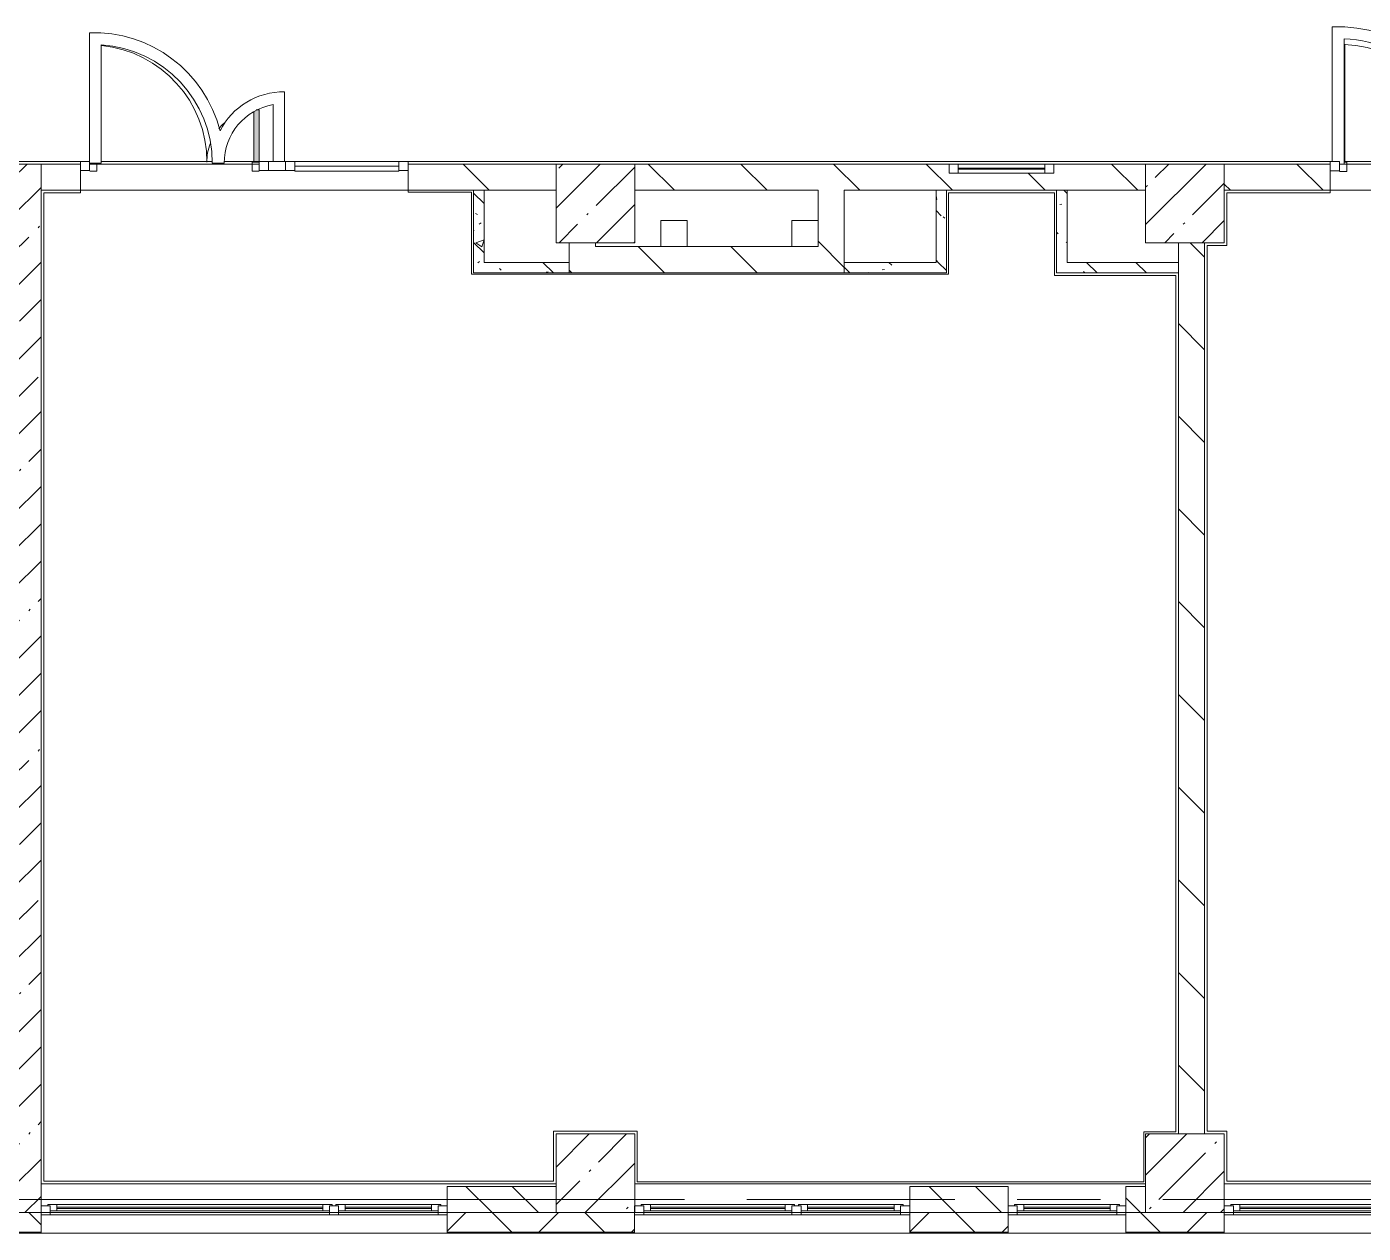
# Model space of a CAD drawing. Header units: millimetres. Extents: x 81382 to 274816, y -8553 to 29000.
# Drawn here: x 151426 to 161627, y -258 to 8948 of the extents above; entities that cross this region are included whole.
import ezdxf

# ---------------------------------------------------------------- set-up
doc = ezdxf.new("R2010")
doc.units = ezdxf.units.MM
doc.linetypes.add('Осевая', pattern=[3175, 635, -476.25, 1587.5, -476.25])
for name, color, linetype, lineweight, true_color in [('A-DETL-GENF-3', 7, 'Continuous', 5, 0xaaaaaa), ('A-DOOR-5', 7, 'Continuous', 5, 0xe2e2e2), ('A-DOOR-6', 7, 'Continuous', 5, 0xaaaaaa), ('A-FLOR-2', 7, 'Continuous', 5, 0xaaaaaa), ('I-WALL-4', 7, 'Continuous', 5, 0x787878)]:
    doc.layers.add(name, color=color, linetype=linetype, lineweight=lineweight, true_color=true_color)
for name, color, linetype, lineweight in [('A-GLAZ-3', 7, 'Continuous', 5), ('A-GLAZ-CURT-2', 7, 'Continuous', 5), ('A-GLAZ-CWMG-2', 7, 'Continuous', 5), ('A-WALL', 7, 'Continuous', 9), ('A-WALL-2', 7, 'Continuous', 5), ('I-WALL-2', 7, 'Continuous', 5), ('S-COLS-1', 7, 'Continuous', 5), ('Оси', 7, 'Continuous', 9), ('Оси-2', 7, 'Осевая', 9)]:
    doc.layers.add(name, color=color, linetype=linetype, lineweight=lineweight)
pattern_1 = [(135, (147806.5, 0), (-353.553, -353.553), [])]
pattern_2 = [(45, (147806.5, 0), (-285.123, 285.123), []), (45, (148091.6, 0), (-285.123, 285.123), [504.031, -100.806, 16.764, -84.042])]
pattern_3 = [(135, (147806.5, 0), (-377.17, -377.17), [533.4, -88.9, 17.78, -88.9]), (135, (147806.5, 376.94), (-377.17, -377.17), []), (50, (147806.5, 0), (637.645, -55.787), [66.675, -733.425]), (355, (147806.5, 0), (-123.35, 668.7), [53.34, -586.74]), (100.451, (147859.6, -4.65), (514.3, 612.908), [56.665, -623.315]), (46.184, (147806.5, 177.8), (948.776, -147.15), [100.01, -1100.14]), (96.636, (147885.6, 165.5), (830.91, 865.997), [85, -934.97]), (351.184, (147806.5, 177.8), (830.92, 865.99), [80.01, -880.11]), (21, (147895.4, 133.35), (530.65, -357.928), [66.675, -733.425]), (326, (147895.4, 133.35), (216.308, 644.658), [53.34, -586.74]), (71.451, (147939.6, 103.5), (746.96, 286.724), [56.665, -623.315]), (37.5, (147806.5, 0), (10.8105, 295.9426), [16.764, -562.864, 16.764, -578.866, -588.962]), (37.5, (147806.5, 0), (10.8105, 295.9426), [-1175.258, 16.764, -572.198]), (7.5, (147806.5, 0), (233.869, 350.632), [16.764, -322.834, 16.764, -549.529, -224.472]), (7.5, (147806.5, 0), (233.869, 350.632), [-905.891, 16.764, -207.708]), (327.5, (147608.24, 0), (474.568, -20.0513), [16.764, -205.486, 16.764, -676.656, -920.115]), (327.5, (147608.24, 0), (474.568, -20.0513), [-915.67, 16.764, -903.351]), (317.5, (147519.34, 0), (518.452, 88.993), [16.764, -272.161, 16.764, -443.738, -653.415]), (317.5, (147519.34, 0), (518.452, 88.993), [-749.427, 16.764, -636.65])]

# ---------------------------------------------------------------- blocks, each defined once
blk = doc.blocks.new('120_Окно_СКБ_2Ст - 120_Окно_СКБ_2Ст 3100х2500 _мал_ створка слева-2_-22446420-3_6_3_птичка')
at = {"layer": 'A-GLAZ-3'}
for p, q in [((-1550, -127), (-1550, -57)), ((-1550, -57), (-1480, -57)), ((1550, -57), (-1550, -57)), ((-1480, -57), (-1480, -127)), ((-720, -87), (-1480, -87)), ((-1480, -87), (-1480, -127)), ((-1430, -137), (-1430, -87)), ((-770, -137), (-770, -87)), ((-720, -127), (-720, -57)), ((-720, -57), (-650, -57)), ((-720, -127), (-720, -87)), ((-650, -57), (-650, -127)), ((1480, -87), (-650, -87)), ((-650, -87), (-650, -127)), ((-600, -137), (-600, -87)), ((1430, -137), (1430, -87)), ((1480, -127), (1480, -57)), ((1480, -57), (1550, -57)), ((1480, -127), (1480, -87)), ((1550, -57), (1550, -127)), ((-1480, -127), (-1550, -127)), ((-1550, -127), (-1500, -127)), ((-1480, -127), (-1500, -127)), ((-1500, -127), (-1500, -137)), ((-1500, -137), (-700, -137)), ((-700, -137), (-1500, -137)), ((-1430, -107), (-770, -107)), ((-770, -117), (-1430, -117)), ((-650, -127), (-720, -127)), ((-700, -127), (-720, -127)), ((-700, -127), (-670, -127)), ((-700, -137), (-700, -127)), ((-650, -127), (-670, -127)), ((-670, -127), (-670, -137)), ((-670, -137), (1500, -137)), ((1500, -137), (-670, -137)), ((-600, -107), (1430, -107)), ((1430, -117), (-600, -117)), ((1550, -127), (1480, -127)), ((1500, -127), (1480, -127)), ((1500, -127), (1550, -127)), ((1500, -137), (1500, -127))]:
    blk.add_line(p, q, dxfattribs=at)
blk = doc.blocks.new('120_Окно_СКБ_2Ст - 120_Окно_СКБ_2Ст 2100х2500 _мал створка СЛЕВА_-22446485-3_6_3_птичка')
at = {"layer": 'A-GLAZ-3'}
for p, q in [((-1050, -127), (-1050, -57)), ((-1050, -57), (-980, -57)), ((1050, -57), (-1050, -57)), ((-980, -57), (-980, -127)), ((-220, -87), (-980, -87)), ((-980, -87), (-980, -127)), ((-930, -137), (-930, -87)), ((-270, -137), (-270, -87)), ((-220, -127), (-220, -57)), ((-220, -57), (-150, -57)), ((-220, -127), (-220, -87)), ((-150, -57), (-150, -127)), ((980, -87), (-150, -87)), ((-150, -87), (-150, -127)), ((-100, -137), (-100, -87)), ((930, -137), (930, -87)), ((980, -127), (980, -57)), ((980, -57), (1050, -57)), ((980, -127), (980, -87)), ((1050, -57), (1050, -127)), ((-980, -127), (-1050, -127)), ((-1050, -127), (-1000, -127)), ((-980, -127), (-1000, -127)), ((-1000, -127), (-1000, -137)), ((-1000, -137), (-200, -137)), ((-200, -137), (-1000, -137)), ((-930, -107), (-270, -107)), ((-270, -117), (-930, -117)), ((-150, -127), (-220, -127)), ((-200, -127), (-220, -127)), ((-200, -127), (-170, -127)), ((-200, -137), (-200, -127)), ((-150, -127), (-170, -127)), ((-170, -127), (-170, -137)), ((-170, -137), (1000, -137)), ((1000, -137), (-170, -137)), ((-100, -107), (930, -107)), ((930, -117), (-100, -117)), ((1050, -127), (980, -127)), ((1000, -127), (980, -127)), ((1000, -127), (1050, -127)), ((1000, -137), (1000, -127))]:
    blk.add_line(p, q, dxfattribs=at)
blk = doc.blocks.new('120_Окно_СКБ_1Ст - 120_Окно_СКБ_1Ст 900х2500_h_-22445987-3_6_3_птичка')
at = {"layer": 'A-GLAZ-3'}
for p, q in [((-450, -127), (-450, -57)), ((-450, -57), (-380, -57)), ((450, -57), (-450, -57)), ((-380, -57), (-380, -127)), ((380, -87), (-380, -87)), ((-380, -87), (-380, -127)), ((-330, -137), (-330, -87)), ((330, -137), (330, -87)), ((380, -127), (380, -57)), ((380, -57), (450, -57)), ((380, -127), (380, -87)), ((450, -57), (450, -127)), ((-380, -127), (-450, -127)), ((-450, -127), (-400, -127)), ((-380, -127), (-400, -127)), ((-400, -127), (-400, -137)), ((-400, -137), (400, -137)), ((400, -137), (-400, -137)), ((-330, -107), (330, -107)), ((330, -117), (-330, -117)), ((450, -127), (380, -127)), ((400, -127), (380, -127)), ((400, -127), (450, -127)), ((400, -137), (400, -127))]:
    blk.add_line(p, q, dxfattribs=at)
blk = doc.blocks.new('120_Окно_СКБ_2Ст - 120_Окно_СКБ_2Ст 2100х2500 _мал створка СЛЕВА_-V35-3_6_3_птичка')
at = {"layer": 'A-GLAZ-3'}
for p, q in [((-1050, -127), (-1050, -57)), ((-1050, -57), (-980, -57)), ((1050, -57), (-1050, -57)), ((-980, -57), (-980, -127)), ((-220, -87), (-980, -87)), ((-980, -87), (-980, -127)), ((-930, -137), (-930, -87)), ((-270, -137), (-270, -87)), ((-220, -127), (-220, -57)), ((-220, -57), (-150, -57)), ((-220, -127), (-220, -87)), ((-150, -57), (-150, -127)), ((980, -87), (-150, -87)), ((-150, -87), (-150, -127)), ((-100, -137), (-100, -87)), ((930, -137), (930, -87)), ((980, -127), (980, -57)), ((980, -57), (1050, -57)), ((980, -127), (980, -87)), ((1050, -57), (1050, -127)), ((-980, -127), (-1050, -127)), ((-1050, -127), (-1000, -127)), ((-980, -127), (-1000, -127)), ((-1000, -127), (-1000, -137)), ((-1000, -137), (-200, -137)), ((-200, -137), (-1000, -137)), ((-930, -107), (-270, -107)), ((-270, -117), (-930, -117)), ((-150, -127), (-220, -127)), ((-200, -127), (-220, -127)), ((-200, -127), (-170, -127)), ((-200, -137), (-200, -127)), ((-150, -127), (-170, -127)), ((-170, -127), (-170, -137)), ((-170, -137), (1000, -137)), ((1000, -137), (-170, -137)), ((-100, -107), (930, -107)), ((930, -117), (-100, -117)), ((1050, -127), (980, -127)), ((1000, -127), (980, -127)), ((1000, -127), (1050, -127)), ((1000, -137), (1000, -127))]:
    blk.add_line(p, q, dxfattribs=at)
blk = doc.blocks.new('BSC_Колонна _Прямоугольная - 600х600-V134-3_6_3_птичка')
at = {"layer": 'S-COLS-1'}
h = blk.add_hatch(dxfattribs=at)
h.set_pattern_fill('FP_116', color=256, style=0, pattern_type=2)
h.set_pattern_definition([(45, (-7960, -7600), (-285.123, 285.123), []), (45, (-7674.88, -7600), (-285.123, 285.123), [504.031, -100.806, 16.764, -84.042])])
h.paths.add_polyline_path([(-300, -300), (300, -300), (300, 300), (-300, 300)])
for p, q in [((300, 300), (-300, 300)), ((-300, 300), (-300, -300)), ((300, -300), (300, 300)), ((-300, -300), (300, -300))]:
    blk.add_line(p, q, dxfattribs=at)
blk = doc.blocks.new('BSC_Колонна _Прямоугольная - 600х600-20441433-3_6_3_птичка')
at = {"layer": 'S-COLS-1'}
h = blk.add_hatch(dxfattribs=at)
h.set_pattern_fill('FP_124', color=256, style=0, pattern_type=2)
h.set_pattern_definition([(45, (-12460, -7600), (-285.123, 285.123), []), (45, (-12174.88, -7600), (-285.123, 285.123), [504.031, -100.806, 16.764, -84.042])])
h.paths.add_polyline_path([(-300, -300), (300, -300), (300, 300), (-300, 300)])
for p, q in [((300, 300), (-300, 300)), ((-300, 300), (-300, -300)), ((300, -300), (300, 300)), ((-300, -300), (300, -300))]:
    blk.add_line(p, q, dxfattribs=at)
blk = doc.blocks.new('Прямоугольный импост - 50 x 70 мм-V171-3_6_3_птичка')
at = {"layer": 'A-GLAZ-CWMG-2'}
for p, q in [((-70, 35), (0, 35)), ((-70, -35), (-70, 35)), ((0, 35), (0, -35)), ((0, -35), (-70, -35))]:
    blk.add_line(p, q, dxfattribs=at)
blk = doc.blocks.new('Дверь_Витражная_остекление_ - ДВН_ДАО_Главный вход_1200 в свету-V172-3_6_3_птичка')
at = {"layer": 'A-DOOR-5'}
blk.add_hatch(color=256, dxfattribs=at).paths.add_polyline_path([(607, 30), (647, 35), (647, 430), (635, 430), (607, 416), (607, 386)])
at = {"layer": 'A-DETL-GENF-3'}
for p, q in [((607, 416), (607, 30)), ((647, 430), (635, 430)), ((647, 35), (647, 430)), ((-592, -40), (-592, 23)), ((592, -40), (592, 30)), ((592, 30), (647, 30)), ((607, 30), (647, 30)), ((-647, -40), (-592, -40)), ((647, -40), (592, -40))]:
    blk.add_line(p, q, dxfattribs=at)
at = {"layer": 'A-DOOR-6'}
blk.add_line((647, 430), (647, 35), dxfattribs=at)
for centre, radius, start, end in [((-647, 30), 895, 360, 84.2645), ((647, 30), 400, 90, 93.429), ((647, 30), 400, 132.2351, 140.3871), ((647, 30), 400, 159.4182, 180)]:
    blk.add_arc(centre, radius, start, end, dxfattribs=at)
blk = doc.blocks.new('Системная панель - Стемалит - 40мм-32257327-3_6_3_птичка')
at = {"layer": 'A-GLAZ-CURT-2'}
for p, q in [((65, 35), (-65, 35)), ((-65, 35), (-65, -35)), ((65, -35), (65, 35)), ((-65, -35), (65, -35))]:
    blk.add_line(p, q, dxfattribs=at)
blk = doc.blocks.new('Прямоугольный импост - 50 x 70 мм-31687886-3_6_3_птичка')
at = {"layer": 'A-GLAZ-CWMG-2'}
for p, q in [((-35, 35), (35, 35)), ((-35, -35), (-35, 35)), ((35, 35), (35, -35)), ((35, -35), (-35, -35))]:
    blk.add_line(p, q, dxfattribs=at)
blk = doc.blocks.new('Прямоугольный импост - 50 x 70 мм-31701779-3_6_3_птичка')
at = {"layer": 'A-GLAZ-CWMG-2'}
for p, q in [((0, 35), (-70, 35)), ((-70, 35), (-70, -35)), ((0, -35), (0, 35)), ((-70, -35), (0, -35))]:
    blk.add_line(p, q, dxfattribs=at)
blk = doc.blocks.new('Системная панель - Стекло - 40мм-V173-3_6_3_птичка')
at = {"layer": 'A-GLAZ-CURT-2'}
for p, q in [((397.5, 0), (-397.5, 0)), ((-397.5, 0), (-397.5, -40)), ((397.5, -40), (397.5, 0)), ((-397.5, -40), (397.5, -40))]:
    blk.add_line(p, q, dxfattribs=at)
blk = doc.blocks.new('Прямоугольный импост - 50 x 70 мм-31702100-3_6_3_птичка')
at = {"layer": 'A-GLAZ-CWMG-2'}
for p, q in [((-35, 35), (35, 35)), ((-35, -35), (-35, 35)), ((35, 35), (35, -35)), ((35, -35), (-35, -35))]:
    blk.add_line(p, q, dxfattribs=at)
blk = doc.blocks.new('Прямоугольный импост - 50 x 70 мм-31720914-3_6_3_птичка')
at = {"layer": 'A-GLAZ-CWMG-2'}
blk.add_line((32940, 7920), (32145, 7920), dxfattribs=at)
blk = doc.blocks.new('Дверь_Витражная_остекление_ - ДВН_ДАО_Главный вход_1200 в свету Д-22 _п_-31928779-3_6_3_птичка')
at = {"layer": 'A-DOOR-5'}
for points in [[(-615, 30), (-610, 30), (-615, 930)], [(610, 384), (650, 388), (650, 430), (610, 430), (610, 388)]]:
    blk.add_hatch(color=256, dxfattribs=at).paths.add_polyline_path(points)
at = {"layer": 'A-DETL-GENF-3'}
for p, q in [((-610, 30), (-610, 930)), ((650, 430), (610, 430)), ((610, 430), (610, 384)), ((650, 387), (650, 430)), ((-595, 30), (-615, 30)), ((-595, -40), (-595, 30)), ((595, -40), (595, 16)), ((-650, -40), (-595, -40)), ((650, -40), (595, -40))]:
    blk.add_line(p, q, dxfattribs=at)
at = {"layer": 'A-DOOR-6'}
blk.add_line((650, 430), (650, 387), dxfattribs=at)
for centre, radius, start, end in [((-650, 30), 900, 360, 87.7416), ((650, 30), 400, 90, 140.1159), ((650, 30), 400, 158.7261, 180)]:
    blk.add_arc(centre, radius, start, end, dxfattribs=at)
blk = doc.blocks.new('120_Окно_СКБ_1Ст - 120_Окно_СКБ_1Ст 400х800 EI30-24230873-3_6_3_птичка')
at = {"layer": 'A-GLAZ-3'}
for p, q in [((-400, 30), (-400, 100)), ((-400, 100), (-330, 100)), ((400, 100), (-400, 100)), ((-330, 30), (-400, 30)), ((-400, 30), (400, 30)), ((-330, 100), (-330, 30)), ((330, 70), (-330, 70)), ((330, 60), (-330, 60)), ((330, 30), (330, 100)), ((330, 100), (400, 100)), ((400, 30), (330, 30)), ((400, 100), (400, 30))]:
    blk.add_line(p, q, dxfattribs=at)

msp = doc.modelspace()

# ---------------------------------------------------------------- hatches: boundary and pattern name
at = {"layer": 'A-WALL-2'}
h = msp.add_hatch(dxfattribs=at)
h.set_pattern_fill('FP_65', color=256, style=0, pattern_type=2)
h.set_pattern_definition([(135, (147806.5, 0), (-176.7767, -176.7767), [])])
h.paths.add_polyline_path([(212966.5, -100), (213216.5, -100), (213216.5, 100), (212966.5, 100)])
h.paths.add_polyline_path([(203316.5, -100), (203316.5, 100), (202566.5, 100), (202566.5, -100)])
h.paths.add_polyline_path([(204716.5, -100), (205616.5, -100), (205616.5, 100), (204716.5, 100), (204716.5, -52.2)])
h.paths.add_polyline_path([(212066.5, -100), (212066.5, 100), (211516.5, 100), (211516.5, -100)])
h.paths.add_polyline_path([(209216.5, -100), (209416.5, -100), (209416.5, 100), (209216.5, 100), (209216.5, 42.9)])
h.paths.add_polyline_path([(190466.5, -100), (190716.5, -100), (190716.5, 100), (190466.5, 100)])
h.paths.add_polyline_path([(195966.5, -100), (195966.5, 100), (195716.5, 100), (195716.5, -100)])
h.paths.add_polyline_path([(198816.5, -100), (198816.5, 100), (198066.5, 100), (198066.5, -100)])
h.paths.add_polyline_path([(200216.5, -100), (200466.5, -100), (200466.5, 100), (200216.5, 100), (200216.5, 33.3)])
h.paths.add_polyline_path([(192116.5, -100), (192116.5, 100), (191216.5, 100), (191216.5, -100)])
h.paths.add_polyline_path([(189566.5, -100), (189566.5, 100), (188946.5, 100), (188946.5, -100)])
h.paths.add_polyline_path([(181540.8, -100), (181676.5, -100), (181676.5, 100), (181416.5, 100), (181416.5, -100)])
h.paths.add_polyline_path([(185796.5, -100), (185796.5, 100), (185229.5, 100), (185229.5, -100)])
h.paths.add_polyline_path([(183776.5, -100), (184329.5, -100), (184329.5, 100), (183776.5, 100)])
h.paths.add_polyline_path([(186346.5, -100), (186346.5, 100), (186296.5, 100), (186296.5, -100)])
h.paths.add_polyline_path([(177616.2, -100), (177789.3, -100), (177789.3, 100), (177616.2, 100), (177616.2, 55.2)])
h.paths.add_polyline_path([(178689.3, -100), (179916.5, -100), (179916.5, 100), (178689.3, 100)])
h.paths.add_polyline_path([(173966.5, -100), (174216.2, -100), (174216.2, 100), (173966.5, 100), (173966.5, -63.8)])
h.paths.add_polyline_path([(173366.5, -100), (173366.5, 100), (172616.5, 100), (172616.5, -100), (173302.9, -100)])
h.paths.add_polyline_path([(170316.5, -100), (170516.5, -100), (170516.5, 100), (170316.5, 100), (170316.5, 63.6)])
h.paths.add_polyline_path([(169716.5, -100), (169716.5, 100), (169416.5, 100), (169416.5, -100)])
h.paths.add_polyline_path([(168516.5, -100), (168516.5, 100), (167166.5, 100), (167166.5, -100), (167810.9, -100)])
h.paths.add_polyline_path([(164316.5, -100), (165066.5, -100), (165064.9, 100), (164316.5, 100)])
h.paths.add_polyline_path([(163416.5, -100), (163416.5, 100), (162666.5, 100), (162666.5, -100), (163234.2, -100)])
h.paths.add_polyline_path([(154636.5, -100), (155466.5, -100), (155466.5, 100), (154636.5, 100)])
h.paths.add_polyline_path([(158916.5, -100), (158916.5, 100), (158166.2, 100), (158166.2, -100)])
h.paths.add_polyline_path([(159816.5, -100), (159966.5, -100), (159966.5, 100), (159816.5, 100)])
h = msp.add_hatch(dxfattribs=at)
h.set_pattern_fill('FP_67', color=256, style=0, pattern_type=2)
h.set_pattern_definition([(45, (147806.5, 0), (-353.5534, 353.5534), []), (135, (147806.5, 0), (-353.5534, -353.5534), [])])
h.paths.add_polyline_path([(203316.5, -250), (203316.5, -100), (202566.5, -100), (202566.5, -250)])
h.paths.add_polyline_path([(204433.6, -250), (204433.6, -100), (204216.5, -100), (204216.5, -250), (204424.2, -250)])
h.paths.add_polyline_path([(191216.5, -250), (192116.5, -250), (192116.5, -100), (190466.5, -100), (190466.5, -250), (190716.5, -250)])
h.paths.add_polyline_path([(188946.5, -250), (189566.5, -250), (189566.5, -100), (188946.5, -100)])
h.paths.add_polyline_path([(195216.5, -250), (195966.5, -250), (195966.5, -100), (195216.5, -100)])
h.paths.add_polyline_path([(200466.5, -250), (200466.5, -100), (199716.5, -100), (199716.5, -250), (199847.5, -250)])
h.paths.add_polyline_path([(198816.5, -250), (198816.5, -100), (198066.5, -100), (198066.5, -250)])
h.paths.add_polyline_path([(184286.8, -250), (184329.5, -250), (184329.5, -100), (183776.5, -100), (183776.5, -250)])
h.paths.add_polyline_path([(185229.5, -250), (186846.5, -250), (186846.5, -100), (185229.5, -100)])
h.paths.add_polyline_path([(181540.8, -250), (181676.5, -250), (181676.5, -100), (180816.5, -100), (180816.5, -250), (181083.2, -250)])
h.paths.add_polyline_path([(178689.3, -250), (179916.5, -250), (179916.5, -100), (178689.3, -100)])
h.paths.add_polyline_path([(177616.2, -250), (177789.3, -250), (177789.3, -100), (177016.2, -100), (177016.2, -250)])
h.paths.add_polyline_path([(169416.5, -250), (170516.5, -250), (170516.5, -100), (169416.5, -100)])
h.paths.add_polyline_path([(173302.9, -250), (174216.2, -250), (174216.2, -100), (172616.5, -100), (172616.5, -250)])
h.paths.add_polyline_path([(162666.5, -250), (163416.5, -250), (163416.5, -100), (162666.5, -100)])
h.paths.add_polyline_path([(164316.5, -250), (165066.5, -250), (165064.9, -100), (164316.5, -100)])
h.paths.add_polyline_path([(168516.5, -250), (168516.5, -100), (167166.5, -100), (167166.5, -250), (167810.9, -250)])
h.paths.add_polyline_path([(151334.9, -250), (151536.5, -250), (151536.5, -100), (147546.5, -100), (147546.5, -250), (150419.5, -250)])
h.paths.add_polyline_path([(158166.2, -250), (158916.5, -250), (158916.5, -100), (158166.2, -100)])
h.paths.add_polyline_path([(154636.5, -250), (156066.2, -250), (156066.2, -100), (154636.5, -100)])
h.paths.add_polyline_path([(160566.5, -250), (160566.5, -100), (159816.5, -100), (159816.5, -250), (160488.2, -250)])
at = {"layer": 'I-WALL-2'}
h = msp.add_hatch(dxfattribs=at)
h.set_pattern_fill('FP_63', color=256, style=0, pattern_type=2)
h.set_pattern_definition(pattern_2)
h.paths.add_polyline_path([(151316.5, -100), (151536.5, -100), (151536.5, 7900), (151316.5, 7900), (151316.5, 120)])
h = msp.add_hatch(dxfattribs=at)
h.set_pattern_fill('FP_66', color=256, style=0, pattern_type=2)
h.set_pattern_definition(pattern_1)
h.paths.add_polyline_path([(164466.5, 7700), (164466.5, 7900), (162815.8, 7900), (162815.8, 7700), (164016.5, 7700)])
h.paths.add_polyline_path([(155466.5, 7700), (155466.5, 7900), (154336.5, 7900), (154336.5, 7700), (154917.5, 7700)])
h.paths.add_polyline_path([(157666.5, 7700), (159966.5, 7700), (159966.5, 7900), (159266.5, 7900), (159266.5, 7830), (158466.5, 7830), (158466.5, 7900), (156066.5, 7900), (156066.5, 7700), (157466.5, 7700)])
h.paths.add_polyline_path([(161375.8, 7700), (161375.8, 7900), (160566.5, 7900), (160566.5, 7700)])
h.paths.add_polyline_path([(151536.5, 7700), (151836.5, 7700), (151836.5, 7900), (151536.5, 7900), (151536.5, 7792.9)])
h = msp.add_hatch(dxfattribs=at)
h.set_pattern_fill('FP_66', color=256, style=0, pattern_type=2)
h.set_pattern_definition(pattern_1)
h.paths.add_polyline_path([(157666.5, 7070), (157666.5, 7700), (157466.5, 7700), (157466.5, 7070)])
h = msp.add_hatch(dxfattribs=at)
h.set_pattern_fill('FP_66', color=256, style=0, pattern_type=2)
h.set_pattern_definition(pattern_1)
h.paths.add_polyline_path([(155766.5, 7070), (155766.5, 7300), (155566.5, 7300), (155566.5, 7070)])
h = msp.add_hatch(dxfattribs=at)
h.set_pattern_fill('FP_66', color=256, style=0, pattern_type=2)
h.set_pattern_definition(pattern_1)
h.paths.add_polyline_path([(157466.5, 7070), (157466.5, 7270), (155766.5, 7270), (155766.5, 7070), (155911.5, 7070)])
h = msp.add_hatch(dxfattribs=at)
h.set_pattern_fill('FP_66', color=256, style=0, pattern_type=2)
h.set_pattern_definition(pattern_1)
h.paths.add_polyline_path([(160416.5, 500), (160416.5, 7300), (160216.5, 7300), (160216.5, 500)])
at = {"layer": 'I-WALL-4'}
h = msp.add_hatch(dxfattribs=at)
h.set_pattern_fill('FP_71', color=256, style=0, pattern_type=2)
h.set_pattern_definition(pattern_3)
h.paths.add_polyline_path([(154917.5, 7070), (154917.5, 7700), (154837.5, 7700), (154837.5, 7070)])
h = msp.add_hatch(dxfattribs=at)
h.set_pattern_fill('FP_71', color=256, style=0, pattern_type=2)
h.set_pattern_definition(pattern_3)
h.paths.add_polyline_path([(158446.5, 7150), (158446.5, 7700), (158366.5, 7700), (158366.5, 7150)])
h = msp.add_hatch(dxfattribs=at)
h.set_pattern_fill('FP_71', color=256, style=0, pattern_type=2)
h.set_pattern_definition(pattern_3)
h.paths.add_polyline_path([(159366.5, 7070), (159366.5, 7700), (159286.5, 7700), (159286.5, 7070)])
h = msp.add_hatch(dxfattribs=at)
h.set_pattern_fill('FP_71', color=256, style=0, pattern_type=2)
h.set_pattern_definition(pattern_3)
h.paths.add_polyline_path([(155566.5, 7070), (155566.5, 7150), (154917.5, 7150), (154917.5, 7070)])
h = msp.add_hatch(dxfattribs=at)
h.set_pattern_fill('FP_71', color=256, style=0, pattern_type=2)
h.set_pattern_definition(pattern_3)
h.paths.add_polyline_path([(157666.5, 7070), (158446.5, 7070), (158446.5, 7150), (157666.5, 7150)])
h = msp.add_hatch(dxfattribs=at)
h.set_pattern_fill('FP_71', color=256, style=0, pattern_type=2)
h.set_pattern_definition(pattern_3)
h.paths.add_polyline_path([(160216.5, 7070), (160216.5, 7150), (159366.5, 7150), (159366.5, 7070), (159572.9, 7070)])
at = {"layer": 'S-COLS-1'}
h = msp.add_hatch(dxfattribs=at)
h.set_pattern_fill('FP_63', color=256, style=0, pattern_type=2)
h.set_pattern_definition(pattern_2)
h.paths.add_polyline_path([(155911.5, -100), (156066.5, -100), (156066.5, 500), (155466.5, 500), (155466.5, -100)])
h = msp.add_hatch(dxfattribs=at)
h.set_pattern_fill('FP_63', color=256, style=0, pattern_type=2)
h.set_pattern_definition(pattern_2)
h.paths.add_polyline_path([(159966.5, -100), (160566.5, -100), (160566.5, 500), (159966.5, 500), (159966.5, 100)])

# ---------------------------------------------------------------- linework, layer by layer
at = {"layer": 'A-FLOR-2'}
for p, q in [((151904.6, 8902), (151904.6, 7920)), ((161390.7, 8947.1), (161390.7, 7919)), ((151994.6, 7907.6), (151994.6, 8810.8)), ((161480.7, 7900), (161480.7, 8856.8)), ((153393.8, 7920), (153393.8, 8451.5)), ((153306.3, 8354.4), (153306.3, 7920)), ((151116.5, 7920), (151836.5, 7920)), ((151906.5, 7907.6), (151994.6, 7907.6)), ((151994.6, 7920), (152842.2, 7920)), ((152842.9, 7907.6), (152932.9, 7907.6)), ((152933.9, 7920), (153201.5, 7920)), ((161390.7, 7920), (154336.5, 7920)), ((161445.8, 7900), (161480.7, 7900)), ((161480.7, 7920), (162387.7, 7920)), ((151836.5, 7680), (151556.5, 7680)), ((151556.5, 7680), (151556.5, 140.5)), ((151836.5, 7700), (151836.5, 7680)), ((154336.5, 7685.5), (154336.5, 7700)), ((154821.5, 7685.5), (154336.5, 7685.5)), ((154821.5, 7060.5), (154821.5, 7685.5)), ((159271.5, 7680.5), (158461.5, 7680.5)), ((158461.5, 7680.5), (158461.5, 7060.5)), ((159271.5, 7050.5), (159271.5, 7680.5)), ((161375.8, 7680), (160586.5, 7680)), ((160586.5, 7680), (160586.5, 7280)), ((161375.8, 7700), (161375.8, 7680)), ((156266.5, 7470), (156466.5, 7470)), ((156266.5, 7270), (156266.5, 7470)), ((156466.5, 7470), (156466.5, 7270)), ((157266.5, 7470), (157466.5, 7470)), ((157266.5, 7270), (157266.5, 7470)), ((160586.5, 7280), (160436.5, 7280)), ((160436.5, 7280), (160436.5, 520)), ((158461.5, 7060.5), (154821.5, 7060.5)), ((160196.5, 7050.5), (159271.5, 7050.5)), ((160196.5, 515.5), (160196.5, 7050.5)), ((155446.5, 140.5), (155446.5, 520.5)), ((155446.5, 520.5), (156086.5, 520.5)), ((156086.5, 520.5), (156086.5, 135.5)), ((159951.5, 135.5), (159951.5, 515.5)), ((159951.5, 515.5), (160196.5, 515.5)), ((160436.5, 520), (160586.5, 520)), ((160586.5, 520), (160586.5, 140)), ((151556.5, 140.5), (155446.5, 140.5)), ((156086.5, 135.5), (159951.5, 135.5)), ((160586.5, 140), (164446.5, 140))]:
    msp.add_line(p, q, dxfattribs=at)
for centre, radius, start, end in [((151937.9, 7907.6), 995, 14.33829, 91.91881), ((161433.8, 7903), 1045, 11.78406, 92.36409), ((151937.9, 7907.6), 905, 360, 86.40894), ((161433.8, 7903), 955, 359.82001, 87.18541), ((153386.9, 7907.6), 544, 89.27649, 153.06648), ((153386.9, 7907.6), 454, 100.22924, 180)]:
    msp.add_arc(centre, radius, start, end, dxfattribs=at)
at = {"layer": 'A-WALL'}
for p, q in [((151536.5, 7900), (151536.5, 7700)), ((154917.5, 7700), (154837.5, 7700)), ((158446.5, 7700), (158366.5, 7700)), ((159366.5, 7700), (159286.5, 7700)), ((155566.5, 7070), (155566.5, 7150)), ((157666.5, 7150), (157666.5, 7070)), ((160216.5, 7070), (160216.5, 7150)), ((154636.5, -100), (155466.5, -100)), ((158166.2, -100), (158916.5, -100)), ((159816.5, -100), (159966.5, -100)), ((147543.5, -253), (151536.5, -253)), ((147546.5, -250), (151536.5, -250)), ((154636.5, -250), (156066.2, -250)), ((154636.5, -253), (156066.2, -253)), ((158166.2, -250), (158916.5, -250)), ((158166.2, -253), (158916.5, -253)), ((159816.5, -250), (160566.5, -250)), ((159816.5, -253), (160566.5, -253))]:
    msp.add_line(p, q, dxfattribs=at)
at = {"layer": 'A-WALL-2'}
for p, q in [((155466.5, 100), (154636.5, 100)), ((154636.5, 100), (154636.5, -258)), ((155466.5, -100), (155466.5, 100)), ((158916.5, 100), (158166.2, 100)), ((158166.2, 100), (158166.2, -258)), ((158916.5, -258), (158916.5, 100)), ((159966.5, 100), (159816.5, 100)), ((159816.5, 100), (159816.5, -258)), ((159966.5, -100), (159966.5, 100)), ((154636.5, -100), (147696.5, -100)), ((151536.5, -258), (151536.5, -100)), ((156066.2, -100), (155466.5, -100)), ((156066.2, -258), (156066.2, -100)), ((156066.5, -100), (158166.2, -100)), ((158916.5, -100), (159816.5, -100)), ((159966.5, -100), (160566.5, -100)), ((160566.5, -258), (160566.5, -100)), ((147538.5, -258), (163416.5, -258))]:
    msp.add_line(p, q, dxfattribs=at)
at = {"layer": 'I-WALL-2'}
for p, q in [((151836.5, 7900), (151146.5, 7900)), ((151836.5, 7700), (151836.5, 7900)), ((151906.5, 7900), (153201.5, 7900)), ((155466.5, 7900), (154336.5, 7900)), ((154336.5, 7900), (154336.5, 7700)), ((158466.5, 7900), (156066.5, 7900)), ((159966.5, 7900), (159266.5, 7900)), ((161375.8, 7900), (160566.5, 7900)), ((161375.8, 7700), (161375.8, 7900)), ((161480.7, 7900), (162388.8, 7900)), ((154837.5, 7700), (151536.5, 7700)), ((151536.5, -100), (151536.5, 7700)), ((154837.5, 7700), (154837.5, 7070)), ((154917.5, 7700), (155466.5, 7700)), ((154917.5, 7150), (154917.5, 7700)), ((156066.5, 7700), (157466.5, 7700)), ((157466.5, 7700), (157466.5, 7270)), ((157666.5, 7700), (158366.5, 7700)), ((157666.5, 7150), (157666.5, 7700)), ((158366.5, 7700), (158366.5, 7150)), ((158446.5, 7700), (159286.5, 7700)), ((158446.5, 7070), (158446.5, 7700)), ((159286.5, 7700), (159286.5, 7070)), ((159366.5, 7700), (159966.5, 7700)), ((159366.5, 7150), (159366.5, 7700)), ((163936.5, 7700), (160566.5, 7700)), ((155566.5, 7300), (155566.5, 7150)), ((155766.5, 7270), (155766.5, 7300)), ((157466.5, 7270), (155766.5, 7270)), ((160216.5, 7300), (160216.5, 7150)), ((160416.5, 500), (160416.5, 7300)), ((155566.5, 7150), (154917.5, 7150)), ((158366.5, 7150), (157666.5, 7150)), ((160216.5, 7150), (159366.5, 7150)), ((154837.5, 7070), (158446.5, 7070)), ((159286.5, 7070), (160216.5, 7070)), ((160216.5, 7070), (160216.5, 500)), ((160216.5, 500), (160416.5, 500)), ((151536.5, 120), (155466.5, 120)), ((156066.5, 120), (159966.5, 120)), ((160566.5, 120), (164466.5, 120)), ((162666.5, -100), (160566.5, -100))]:
    msp.add_line(p, q, dxfattribs=at)
at = {"layer": 'S-COLS-1'}
for p, q in [((156066.5, 500), (155466.5, 500)), ((155466.5, 500), (155466.5, 100)), ((156066.5, -100), (156066.5, 500)), ((160216.5, 500), (159966.5, 500)), ((159966.5, 500), (159966.5, 100)), ((160416.5, 500), (160216.5, 500)), ((160566.5, 500), (160416.5, 500)), ((160566.5, -100), (160566.5, 500)), ((155466.5, 100), (155466.5, -100)), ((159966.5, 100), (159966.5, -100)), ((155466.5, -100), (156066.5, -100)), ((159966.5, -100), (160566.5, -100))]:
    msp.add_line(p, q, dxfattribs=at)
at = {"layer": 'Оси'}
msp.add_line((143311, 0), (155811, 0), dxfattribs=at)
at = {"layer": 'Оси-2'}
msp.add_line((155811, 0), (174066.5, 0), dxfattribs=at)

# ---------------------------------------------------------------- block references
at = {"layer": 'A-DOOR-6'}
for name, p in [('Дверь_Витражная_остекление_ - ДВН_ДАО_Главный вход_1200 в свету-V172-3_6_3_птичка', (152554, 7885)), ('Дверь_Витражная_остекление_ - ДВН_ДАО_Главный вход_1200 в свету Д-22 _п_-31928779-3_6_3_птичка', (162095.8, 7884))]:
    msp.add_blockref(name, p, dxfattribs=at)
at = {"layer": 'A-GLAZ-3'}
msp.add_blockref('120_Окно_СКБ_1Ст - 120_Окно_СКБ_1Ст 400х800 EI30-24230873-3_6_3_птичка', (158866.5, 7800), dxfattribs=at)
at = {"layer": 'A-GLAZ-3', "rotation": 180}
for name, p in [('120_Окно_СКБ_2Ст - 120_Окно_СКБ_2Ст 3100х2500 _мал_ створка слева-2_-22446420-3_6_3_птичка', (153086.5, -175)), ('120_Окно_СКБ_2Ст - 120_Окно_СКБ_2Ст 2100х2500 _мал створка СЛЕВА_-22446485-3_6_3_птичка', (157116.2, -175)), ('120_Окно_СКБ_1Ст - 120_Окно_СКБ_1Ст 900х2500_h_-22445987-3_6_3_птичка', (159366.5, -175)), ('120_Окно_СКБ_2Ст - 120_Окно_СКБ_2Ст 2100х2500 _мал створка СЛЕВА_-V35-3_6_3_птичка', (161616.5, -175))]:
    msp.add_blockref(name, p, dxfattribs=at)
at = {"layer": 'A-GLAZ-CURT-2'}
for name, p in [('Системная панель - Стемалит - 40мм-32257327-3_6_3_птичка', (153336.5, 7885)), ('Системная панель - Стекло - 40мм-V173-3_6_3_птичка', (153869, 7885))]:
    msp.add_blockref(name, p, dxfattribs=at)
at = {"layer": 'A-GLAZ-CWMG-2', "rotation": 180}
for p in [(151836.5, 7885), (161375.8, 7884)]:
    msp.add_blockref('Прямоугольный импост - 50 x 70 мм-31701779-3_6_3_птичка', p, dxfattribs=at)
at = {"layer": 'A-GLAZ-CWMG-2', "extrusion": (0, 0, -1), "rotation": 180}
for name, p in [('Прямоугольный импост - 50 x 70 мм-31687886-3_6_3_птичка', (-153236.5, 7885)), ('Прямоугольный импост - 50 x 70 мм-31702100-3_6_3_птичка', (-153436.5, 7885)), ('Прямоугольный импост - 50 x 70 мм-V171-3_6_3_птичка', (-154336.5, 7885))]:
    msp.add_blockref(name, p, dxfattribs=at)
at = {"layer": 'A-GLAZ-CWMG-2'}
msp.add_blockref('Прямоугольный импост - 50 x 70 мм-31720914-3_6_3_птичка', (121326.5, 0), dxfattribs=at)
at = {"layer": 'S-COLS-1'}
for name, p in [('BSC_Колонна _Прямоугольная - 600х600-V134-3_6_3_птичка', (155766.5, 7600)), ('BSC_Колонна _Прямоугольная - 600х600-20441433-3_6_3_птичка', (160266.5, 7600))]:
    msp.add_blockref(name, p, dxfattribs=at)

doc.saveas('drawing.dxf')
